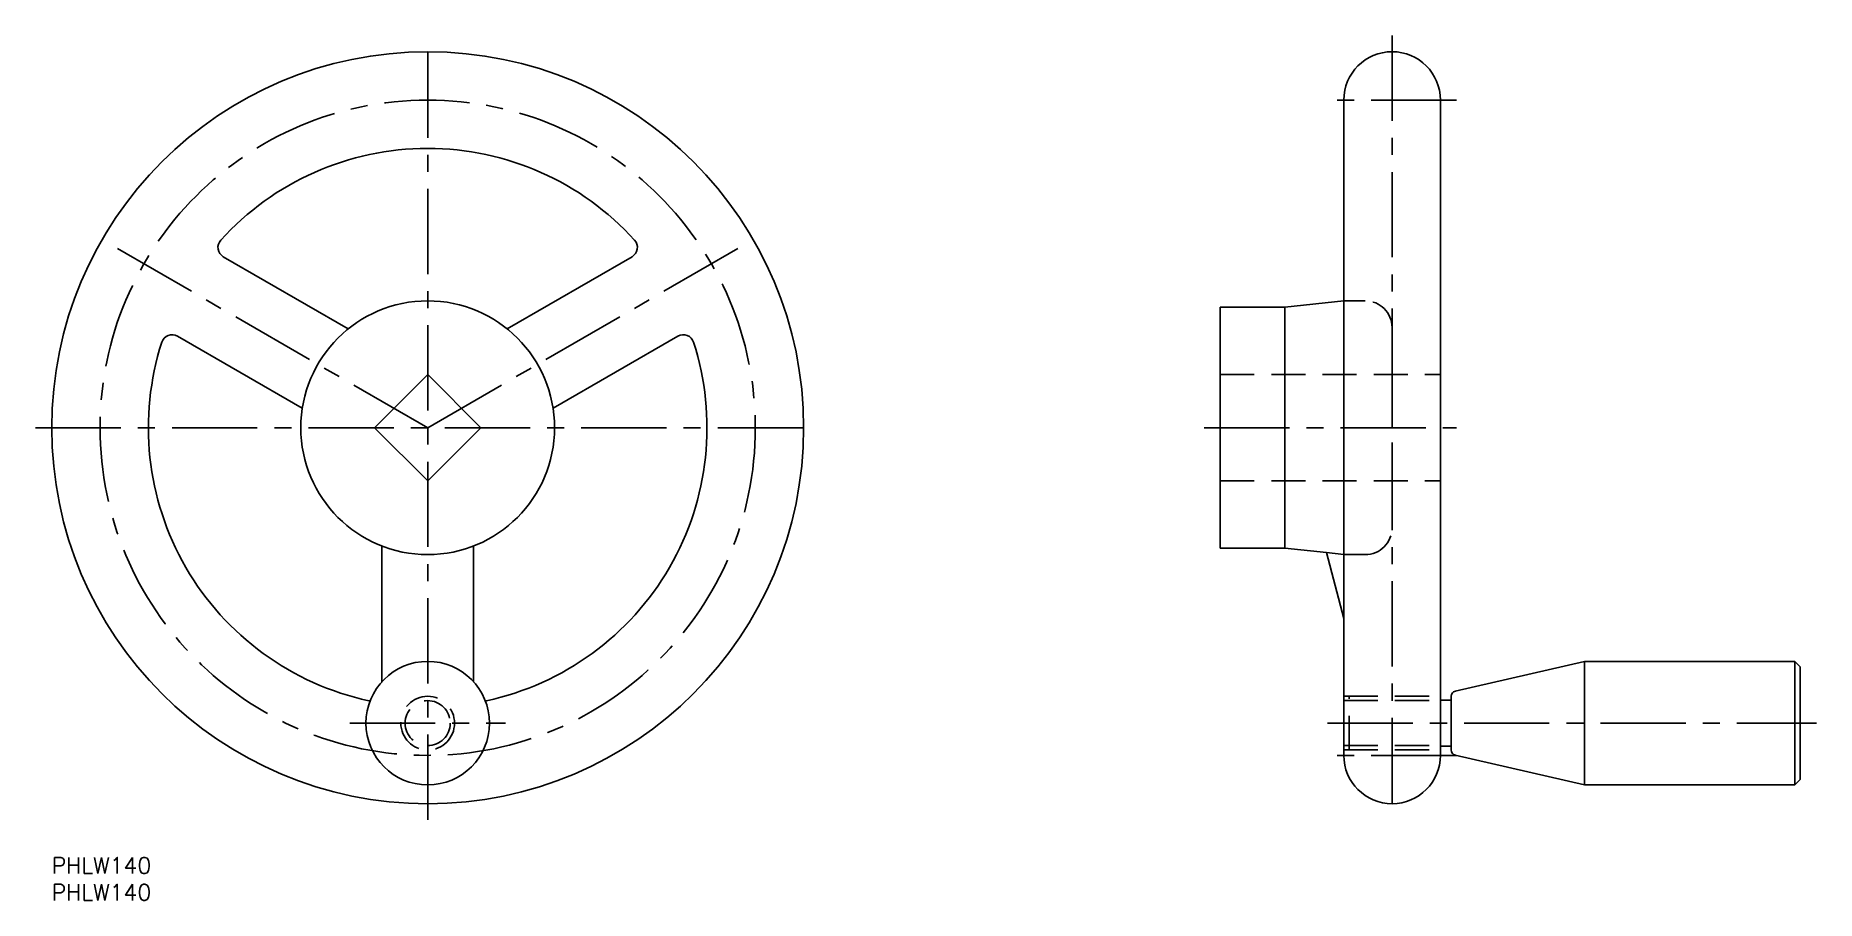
# Model space of a CAD drawing. Extents: x -3 to 329, y -8 to 153.
import ezdxf

# ---------------------------------------------------------------- set-up
doc = ezdxf.new("R2010")
doc.units = 0
doc.header["$LTSCALE"] = 0.5
doc.linetypes.add('CENTER', pattern=[50.8, 31.75, -6.35, 6.35, -6.35])
doc.linetypes.add('DASHED', pattern=[19.05, 12.7, -6.35])
for name, color, linetype in [('MSM_CENTER', 1, 'CENTER'), ('MSM_CONTINUOUS', 7, 'CONTINUOUS'), ('MSM_DASHED', 4, 'DASHED'), ('MSM_PART_NUMBER', 7, 'CONTINUOUS')]:
    doc.layers.add(name, color=color, linetype=linetype)
doc.styles.get("Standard").update_dxf_attribs({"font": 'txt.shx', "height": 3, "bigfont": 'bigfont.shx'})

# ---------------------------------------------------------------- blocks, each defined once
blk = doc.blocks.new('*U4')
at = {"layer": 'MSM_PART_NUMBER'}
blk.add_text('PHLW140', height=3, dxfattribs=at).set_placement((0, -3))
blk = doc.blocks.new('*U5')
at = {"layer": 'MSM_PART_NUMBER'}
blk.add_text('PHLW140', height=3, dxfattribs=at).set_placement((0, -8))

msp = doc.modelspace()

# ---------------------------------------------------------------- linework, layer by layer
at = {"layer": 'MSM_CENTER'}
for p, q in [((70, 7), (70, 153)), ((249.56, 153), (249.56, 7)), ((261.56, 141), (237.56, 141)), ((70, 80), (9.38, 115)), ((70, 80), (130.62, 115)), ((-3, 80), (143, 80)), ((214.56, 80), (261.56, 80)), ((55.5, 25), (84.5, 25)), ((237.56, 25), (328.56, 25)), ((261.56, 19), (237.56, 19))]:
    msp.add_line(p, q, dxfattribs=at)
msp.add_circle((70, 80), 61, dxfattribs=at)
at = {"layer": 'MSM_CONTINUOUS'}
for p, q in [((240.56, 19), (240.56, 141)), ((258.56, 141), (258.56, 19)), ((31.95, 111.84), (55.2, 98.42)), ((84.8, 98.42), (108.05, 111.84)), ((229.56, 102.45), (240.56, 103.62)), ((217.56, 57.55), (217.56, 102.45)), ((217.56, 102.45), (229.56, 102.45)), ((229.56, 57.55), (229.56, 102.45)), ((46.65, 83.61), (23.4, 97.03)), ((116.6, 97.03), (93.35, 83.61)), ((70, 89.9), (60.1, 80)), ((79.9, 80), (70, 89.9)), ((60.1, 80), (70, 70.1)), ((70, 70.1), (79.9, 80)), ((61.45, 32.69), (61.45, 57.98)), ((78.55, 57.98), (78.55, 32.69)), ((229.56, 57.55), (217.56, 57.55)), ((237.35, 56.78), (229.56, 57.55)), ((240.56, 44.49), (237.35, 56.78)), ((237.35, 56.78), (240.56, 56.37)), ((261.33, 30.97), (285.36, 36.5)), ((285.36, 36.5), (324.56, 36.5)), ((285.36, 36.5), (285.36, 13.5)), ((324.56, 36.5), (324.56, 13.5)), ((324.56, 36.5), (325.56, 35.5)), ((325.56, 35.5), (325.56, 14.5)), ((260.56, 20), (260.56, 30)), ((258.56, 29.3), (260.56, 29.3)), ((260.56, 20.7), (258.56, 20.7)), ((285.36, 13.5), (261.33, 19.03)), ((324.56, 13.5), (285.36, 13.5)), ((325.56, 14.5), (324.56, 13.5))]:
    msp.add_line(p, q, dxfattribs=at)
for centre, radius in [((70, 80), 70), ((70, 80), 23.62), ((70, 25), 11.5)]:
    msp.add_circle(centre, radius, dxfattribs=at)
for centre, radius, start, end in [((249.56, 141), 9, 0, 180), ((70, 80), 52, 42.181, 137.819), ((32.95, 113.57), 2, 137.819, 240), ((107.05, 113.57), 2, 300, 42.181), ((22.4, 95.3), 2, 60, 162.181), ((117.6, 95.3), 2, 17.819, 120), ((70, 80), 52, 162.181, 257.819), ((70, 80), 52, 282.181, 17.819), ((261.56, 30), 1, 102.9525, 180), ((59.45, 31.13), 2, 257.819, 264.7992), ((80.55, 31.13), 2, 275.2008, 282.181), ((261.56, 20), 1, 180, 257.0475), ((249.56, 19), 9, 180, 0)]:
    msp.add_arc(centre, radius, start, end, dxfattribs=at)
at = {"layer": 'MSM_DASHED'}
for p, q in [((240.56, 103.62), (244.56, 103.62)), ((249.56, 61.37), (249.56, 98.63)), ((217.56, 89.9), (258.56, 89.9)), ((217.56, 70.1), (258.56, 70.1)), ((240.56, 56.37), (244.56, 56.37)), ((240.56, 30), (258.56, 30)), ((241.56, 20), (241.56, 30)), ((240.56, 29.19), (258.56, 29.19)), ((240.56, 20.81), (258.56, 20.81)), ((240.56, 20), (258.56, 20))]:
    msp.add_line(p, q, dxfattribs=at)
for radius in [5, 4.19]:
    msp.add_circle((70, 25), radius, dxfattribs=at)
for centre, start, end in [((244.56, 98.63), 0, 90), ((244.56, 61.37), 270, 0)]:
    msp.add_arc(centre, 5, start, end, dxfattribs=at)

# ---------------------------------------------------------------- block references
at = {"layer": 'MSM_CONTINUOUS'}
for name in ['*U4', '*U5']:
    msp.add_blockref(name, (0, 0), dxfattribs=at)

doc.saveas('drawing.dxf')
